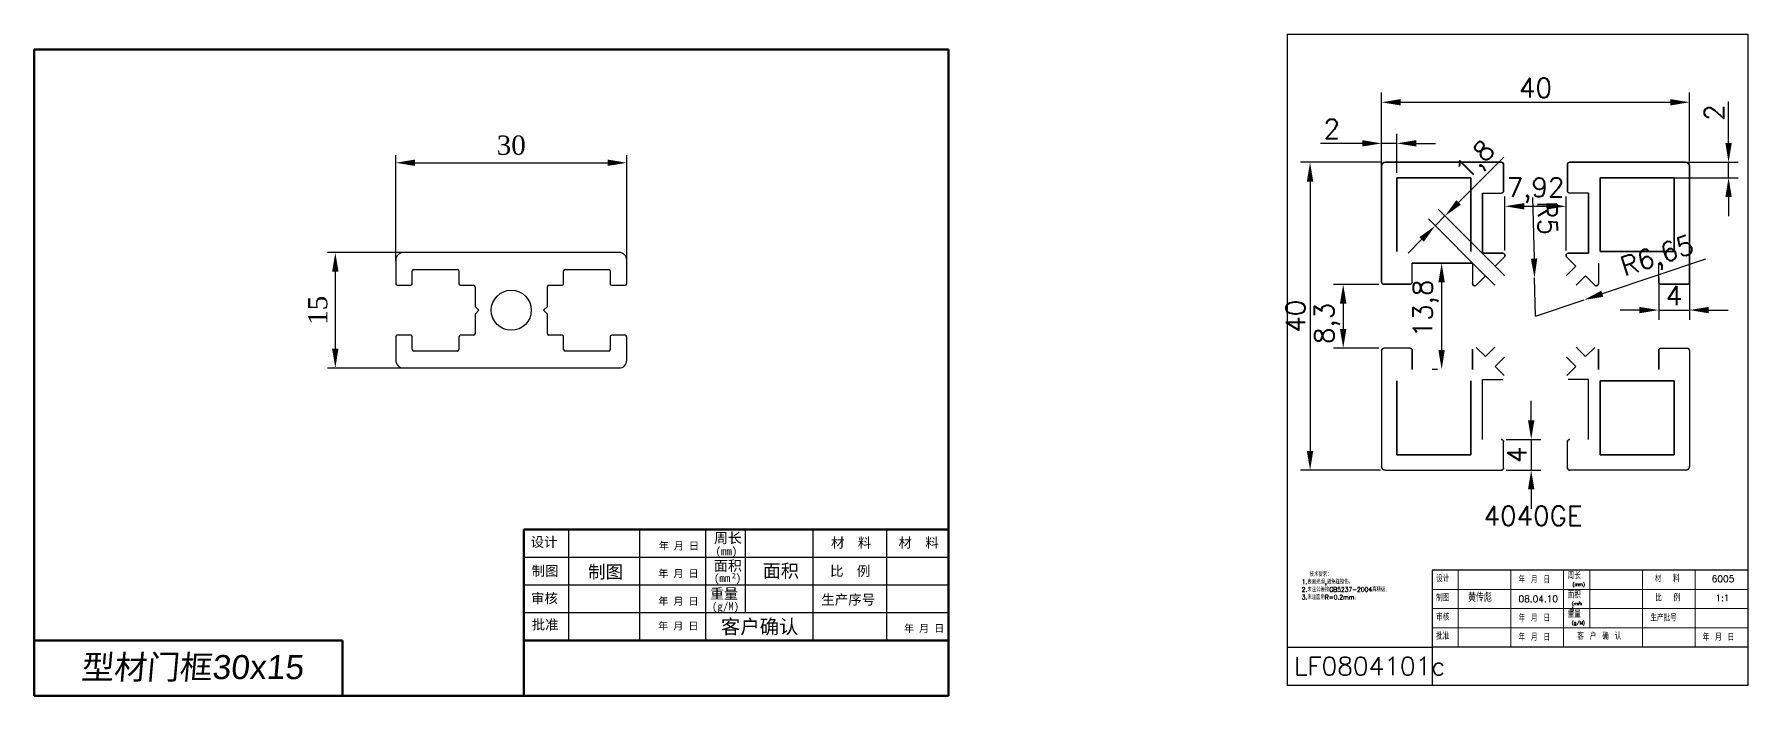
# Model space of a CAD drawing. Header units: millimetres. Extents: x 667 to 3290, y 428 to 2286.
# Drawn here: x 1405.6 to 1628.2, y 483.9 to 569.8 of the extents above; entities that cross this region are included whole.
import ezdxf

# ---------------------------------------------------------------- set-up
doc = ezdxf.new("R2010")
doc.units = ezdxf.units.MM
doc.layers.add('DIMENSION', color=1, linetype='Continuous')
doc.layers.add('细线', color=100, linetype='Continuous')
for name, color, linetype, lineweight in [('实体1', 5, 'Continuous', 50), ('文字层', 10, 'Continuous', 0), ('标注层', 210, 'Continuous', 0), ('粗实线', 130, 'Continuous', 30), ('细实线', 130, 'Continuous', 0)]:
    doc.layers.add(name, color=color, linetype=linetype, lineweight=lineweight)
doc.styles.add('ROMANS', font='romans.shx', dxfattribs={"oblique": 5})
doc.styles.get("Standard").update_dxf_attribs({"font": 'txt', "bigfont": 'gbcbig.shx'})
doc.styles.add('TIMES', font='times.ttf')
doc.styles.add('宋体', font='', dxfattribs={"height": 2.5})
doc.styles.add('文字', font='')
doc.styles.get('宋体').set_extended_font_data('SimSun')
doc.styles.get('文字').set_extended_font_data('KaiTi_GB2312')
doc.dimstyles.new('ISO-25', dxfattribs={"dimtxt": 2.5, "dimasz": 2.5, "dimexe": 1.25, "dimexo": 0.625, "dimtad": 1, "dimtxsty": 'Standard', "dimcen": 2.5, "dimadec": 0, "dimazin": 0, "dimtfac": 1, "dimtmove": 0, "dimatfit": 3, "dimfxl": 1, "dimarcsym": 0})

# ---------------------------------------------------------------- blocks, each defined once
blk = doc.blocks.new('*D949')
at = {"layer": 'DEFPOINTS', "color": 0, "transparency": 16777216}
for p in [(1588.83, 546.22), (1595.96, 539.09, -28.43), (1594.69, 537.82, -28.43)]:
    blk.add_point(p, dxfattribs=at)
at = {"layer": '标注层', "color": 0, "lineweight": -2, "transparency": 16777216}
for p, q in [((1590.6, 547.99), (1596.49, 553.88)), ((1594.24, 538.26), (1586.68, 545.83)), ((1587.56, 544.94), (1588.83, 546.22)), ((1595.52, 539.53), (1587.95, 547.1)), ((1585.79, 543.18), (1584.03, 541.41))]:
    blk.add_line(p, q, dxfattribs=at)
at = {"layer": '标注层', "color": 0, "transparency": 16777216}
for points in [[(1590.31, 548.28), (1590.9, 547.69), (1588.83, 546.22)], [(1585.5, 543.47), (1586.09, 542.88), (1587.56, 544.94)]]:
    blk.add_solid(points, dxfattribs=at)
at = {"layer": '标注层', "color": 0, "transparency": 16777216, "insert": (1592.96, 553.29), "char_height": 2.5, "attachment_point": 5, "rotation": 45}
blk.add_mtext('1,8', dxfattribs=at)
blk = doc.blocks.new('*D950')
at = {"layer": 'DEFPOINTS', "color": 0, "transparency": 16777216}
for p in [(1604.55, 547.48), (1596.62, 541.09, -28.43), (1604.55, 541.09, -28.43)]:
    blk.add_point(p, dxfattribs=at)
at = {"layer": '标注层', "color": 0, "lineweight": -2, "transparency": 16777216}
for p, q in [((1596.62, 541.72), (1596.62, 548.73)), ((1599.12, 547.48), (1602.05, 547.48)), ((1604.55, 541.72), (1604.55, 548.73))]:
    blk.add_line(p, q, dxfattribs=at)
at = {"layer": '标注层', "color": 0, "transparency": 16777216}
for points in [[(1599.12, 547.89), (1599.12, 547.06), (1596.62, 547.48)], [(1602.05, 547.89), (1602.05, 547.06), (1604.55, 547.48)]]:
    blk.add_solid(points, dxfattribs=at)
at = {"layer": '标注层', "color": 0, "transparency": 16777216, "insert": (1600.59, 549.56), "char_height": 2.5, "attachment_point": 5}
blk.add_mtext('7,92', dxfattribs=at)
blk = doc.blocks.new('*D951')
at = {"layer": 'DEFPOINTS', "color": 0, "transparency": 16777216}
for p in [(1616.59, 538.87, -28.43), (1620.59, 538.87, -28.43), (1620.59, 534)]:
    blk.add_point(p, dxfattribs=at)
at = {"layer": '标注层', "color": 0, "lineweight": -2, "transparency": 16777216}
for p, q in [((1616.59, 538.24), (1616.59, 532.75)), ((1620.59, 538.24), (1620.59, 532.75)), ((1614.09, 534), (1611.59, 534)), ((1616.59, 534), (1620.59, 534)), ((1623.09, 534), (1625.59, 534))]:
    blk.add_line(p, q, dxfattribs=at)
at = {"layer": '标注层', "color": 0, "transparency": 16777216}
for points in [[(1614.09, 534.41), (1614.09, 533.58), (1616.59, 534)], [(1623.09, 534.41), (1623.09, 533.58), (1620.59, 534)]]:
    blk.add_solid(points, dxfattribs=at)
at = {"layer": '标注层', "color": 0, "transparency": 16777216, "insert": (1618.59, 535.87), "char_height": 2.5, "attachment_point": 5}
blk.add_mtext('4', dxfattribs=at)
blk = doc.blocks.new('*D952')
at = {"layer": 'DEFPOINTS', "color": 0, "transparency": 16777216}
for p in [(1580.59, 555.65), (1580.59, 551.19, -28.43), (1582.59, 551.19, -28.43)]:
    blk.add_point(p, dxfattribs=at)
at = {"layer": '标注层', "color": 0, "lineweight": -2, "transparency": 16777216}
for p, q in [((1580.59, 551.82), (1580.59, 556.9)), ((1582.59, 551.82), (1582.59, 556.9)), ((1578.09, 555.65), (1572.67, 555.65)), ((1582.59, 555.65), (1580.59, 555.65)), ((1585.09, 555.65), (1587.59, 555.65))]:
    blk.add_line(p, q, dxfattribs=at)
at = {"layer": '标注层', "color": 0, "transparency": 16777216}
for points in [[(1578.09, 556.07), (1578.09, 555.24), (1580.59, 555.65)], [(1585.09, 556.07), (1585.09, 555.24), (1582.59, 555.65)]]:
    blk.add_solid(points, dxfattribs=at)
at = {"layer": '标注层', "color": 0, "transparency": 16777216, "insert": (1574.13, 557.53), "char_height": 2.5, "attachment_point": 5}
blk.add_mtext('2', dxfattribs=at)
blk = doc.blocks.new('*D953')
at = {"layer": 'DEFPOINTS', "color": 0, "transparency": 16777216}
for p in [(1616.04, 553.19, -28.43), (1625.66, 553.19), (1616.04, 551.19, -28.43)]:
    blk.add_point(p, dxfattribs=at)
at = {"layer": '标注层', "color": 0, "lineweight": -2, "transparency": 16777216}
for p, q in [((1625.66, 555.69), (1625.66, 561.11)), ((1616.67, 553.19), (1626.91, 553.19)), ((1625.66, 551.19), (1625.66, 553.19)), ((1616.67, 551.19), (1626.91, 551.19)), ((1625.66, 548.69), (1625.66, 546.19))]:
    blk.add_line(p, q, dxfattribs=at)
at = {"layer": '标注层', "color": 0, "transparency": 16777216}
for points in [[(1625.25, 555.69), (1626.08, 555.69), (1625.66, 553.19)], [(1625.25, 548.69), (1626.08, 548.69), (1625.66, 551.19)]]:
    blk.add_solid(points, dxfattribs=at)
at = {"layer": '标注层', "color": 0, "transparency": 16777216, "insert": (1623.79, 559.65), "char_height": 2.5, "attachment_point": 5, "rotation": 90}
blk.add_mtext('2', dxfattribs=at)
blk = doc.blocks.new('*D954')
at = {"layer": 'DEFPOINTS', "color": 0, "transparency": 16777216}
for p in [(1596.14, 517.19), (1596.14, 513.19), (1600.03, 513.19)]:
    blk.add_point(p, dxfattribs=at)
at = {"layer": '标注层', "color": 0, "lineweight": -2, "transparency": 16777216}
for p, q in [((1600.03, 519.69), (1600.03, 522.19)), ((1596.76, 517.19), (1601.28, 517.19)), ((1600.03, 517.19), (1600.03, 513.19)), ((1596.76, 513.19), (1601.28, 513.19)), ((1600.03, 510.69), (1600.03, 508.19))]:
    blk.add_line(p, q, dxfattribs=at)
at = {"layer": '标注层', "color": 0, "transparency": 16777216}
for points in [[(1599.61, 519.69), (1600.45, 519.69), (1600.03, 517.19)], [(1599.61, 510.69), (1600.45, 510.69), (1600.03, 513.19)]]:
    blk.add_solid(points, dxfattribs=at)
at = {"layer": '标注层', "color": 0, "transparency": 16777216, "insert": (1598.15, 515.19), "char_height": 2.5, "attachment_point": 5, "rotation": 90}
blk.add_mtext('4', dxfattribs=at)
blk = doc.blocks.new('*D955')
at = {"layer": 'DEFPOINTS', "color": 0, "transparency": 16777216}
for p in [(1600.46, 538.19, -58.43), (1600.59, 533.19, -58.43)]:
    blk.add_point(p, dxfattribs=at)
at = {"layer": '标注层', "color": 0, "lineweight": -2, "transparency": 16777216}
for p, q in [((1600.2, 548.6), (1600.4, 540.69)), ((1600.59, 533.19), (1600.46, 538.19))]:
    blk.add_line(p, q, dxfattribs=at)
at = {"layer": '标注层', "color": 0, "transparency": 16777216}
blk.add_solid([(1600.82, 540.7), (1599.98, 540.68), (1600.46, 538.19)], dxfattribs=at)
at = {"layer": '标注层', "color": 0, "transparency": 16777216, "insert": (1602.14, 545.94), "char_height": 2.5, "attachment_point": 5, "rotation": 271.4393}
blk.add_mtext('R5', dxfattribs=at)
blk = doc.blocks.new('*D956')
at = {"layer": 'DEFPOINTS', "color": 0, "transparency": 16777216}
for p in [(1606.89, 535.31, -28.43), (1600.59, 533.19, -28.43)]:
    blk.add_point(p, dxfattribs=at)
at = {"layer": '标注层', "color": 0, "lineweight": -2, "transparency": 16777216}
for p, q in [((1622.68, 540.63), (1609.26, 536.11)), ((1600.59, 533.19), (1606.89, 535.31))]:
    blk.add_line(p, q, dxfattribs=at)
at = {"layer": '标注层', "color": 0, "transparency": 16777216}
blk.add_solid([(1609.13, 536.51), (1609.39, 535.72), (1606.89, 535.31)], dxfattribs=at)
at = {"layer": '标注层', "color": 0, "transparency": 16777216, "insert": (1616.49, 540.74), "char_height": 2.5, "attachment_point": 5, "rotation": 18.6109}
blk.add_mtext('R6,65', dxfattribs=at)
blk = doc.blocks.new('*D957')
at = {"layer": 'DEFPOINTS', "color": 0, "transparency": 16777216}
for p in [(1581.09, 553.19, -28.43), (1571.31, 513.19), (1581.09, 513.19, -28.43)]:
    blk.add_point(p, dxfattribs=at)
at = {"layer": '标注层', "color": 0, "lineweight": -2, "transparency": 16777216}
for p, q in [((1580.46, 553.19), (1570.06, 553.19)), ((1571.31, 550.69), (1571.31, 515.69)), ((1580.46, 513.19), (1570.06, 513.19))]:
    blk.add_line(p, q, dxfattribs=at)
at = {"layer": '标注层', "color": 0, "transparency": 16777216}
for points in [[(1570.89, 550.69), (1571.72, 550.69), (1571.31, 553.19)], [(1570.89, 515.69), (1571.72, 515.69), (1571.31, 513.19)]]:
    blk.add_solid(points, dxfattribs=at)
at = {"layer": '标注层', "color": 0, "transparency": 16777216, "insert": (1569.43, 533.19), "char_height": 2.5, "attachment_point": 5, "rotation": 90}
blk.add_mtext('40', dxfattribs=at)
blk = doc.blocks.new('*D958')
at = {"layer": 'DEFPOINTS', "color": 0, "transparency": 16777216}
for p in [(1620.59, 560.99), (1580.59, 552.69, -58.43), (1620.59, 552.69, -28.43)]:
    blk.add_point(p, dxfattribs=at)
at = {"layer": '标注层', "color": 0, "lineweight": -2, "transparency": 16777216}
for p, q in [((1580.59, 553.32), (1580.59, 562.24)), ((1583.09, 560.99), (1618.09, 560.99)), ((1620.59, 553.32), (1620.59, 562.24))]:
    blk.add_line(p, q, dxfattribs=at)
at = {"layer": '标注层', "color": 0, "transparency": 16777216}
for points in [[(1583.09, 561.4), (1583.09, 560.57), (1580.59, 560.99)], [(1618.09, 561.4), (1618.09, 560.57), (1620.59, 560.99)]]:
    blk.add_solid(points, dxfattribs=at)
at = {"layer": '标注层', "color": 0, "transparency": 16777216, "insert": (1600.59, 562.86), "char_height": 2.5, "attachment_point": 5}
blk.add_mtext('40', dxfattribs=at)
blk = doc.blocks.new('*D959')
at = {"layer": 'DEFPOINTS', "color": 0, "transparency": 16777216}
for p in [(1588.49, 540.09, -58.43), (1588.4, 526.29), (1588.49, 526.29, -28.43)]:
    blk.add_point(p, dxfattribs=at)
at = {"layer": '标注层', "color": 0, "lineweight": -2, "transparency": 16777216}
for p, q in [((1587.86, 540.09), (1587.15, 540.09)), ((1588.4, 537.59), (1588.4, 528.79)), ((1587.86, 526.29), (1587.15, 526.29))]:
    blk.add_line(p, q, dxfattribs=at)
at = {"layer": '标注层', "color": 0, "transparency": 16777216}
for points in [[(1587.98, 537.59), (1588.81, 537.59), (1588.4, 540.09)], [(1587.98, 528.79), (1588.81, 528.79), (1588.4, 526.29)]]:
    blk.add_solid(points, dxfattribs=at)
at = {"layer": '标注层', "color": 0, "transparency": 16777216, "insert": (1586.31, 534.21), "char_height": 2.5, "attachment_point": 5, "rotation": 90}
blk.add_mtext('13,8', dxfattribs=at)
blk = doc.blocks.new('*D960')
at = {"layer": 'DEFPOINTS', "color": 0, "transparency": 16777216}
for p in [(1580.89, 537.34, -58.43), (1575.61, 529.04), (1580.89, 529.04, -28.43)]:
    blk.add_point(p, dxfattribs=at)
at = {"layer": '标注层', "color": 0, "lineweight": -2, "transparency": 16777216}
for p, q in [((1580.26, 537.34), (1574.36, 537.34)), ((1575.61, 534.84), (1575.61, 531.54)), ((1580.26, 529.04), (1574.36, 529.04))]:
    blk.add_line(p, q, dxfattribs=at)
at = {"layer": '标注层', "color": 0, "transparency": 16777216}
for points in [[(1575.19, 534.84), (1576.03, 534.84), (1575.61, 537.34)], [(1575.19, 531.54), (1576.03, 531.54), (1575.61, 529.04)]]:
    blk.add_solid(points, dxfattribs=at)
at = {"layer": '标注层', "color": 0, "transparency": 16777216, "insert": (1573.53, 532.27), "char_height": 2.5, "attachment_point": 5, "rotation": 90}
blk.add_mtext('8,3', dxfattribs=at)
blk = doc.blocks.new('*D1289')
at = {"layer": 'DEFPOINTS', "color": 0, "transparency": 16777216}
for p in [(1458.72, 541.47), (1444.71, 526.47), (1458.72, 526.47)]:
    blk.add_point(p, dxfattribs=at)
at = {"layer": 'DIMENSION', "lineweight": -2, "transparency": 16777216}
for p, q in [((1458.22, 541.47), (1443.71, 541.47)), ((1444.71, 538.97), (1444.71, 528.97)), ((1458.22, 526.47), (1443.71, 526.47))]:
    blk.add_line(p, q, dxfattribs=at)
at = {"layer": 'DIMENSION', "transparency": 16777216}
for points in [[(1444.29, 538.97), (1445.12, 538.97), (1444.71, 541.47)], [(1444.29, 528.97), (1445.12, 528.97), (1444.71, 526.47)]]:
    blk.add_solid(points, dxfattribs=at)
at = {"layer": 'DIMENSION', "transparency": 16777216, "insert": (1442.43, 533.97), "char_height": 2.5, "attachment_point": 5, "rotation": 90, "style": 'TIMES'}
blk.add_mtext('15', dxfattribs=at)
blk = doc.blocks.new('*D1290')
at = {"layer": 'DEFPOINTS', "color": 0, "transparency": 16777216}
for p in [(1482.56, 553.13), (1452.56, 539.91), (1482.56, 539.44)]:
    blk.add_point(p, dxfattribs=at)
at = {"layer": 'DIMENSION', "lineweight": -2, "transparency": 16777216}
for p, q in [((1452.56, 540.41), (1452.56, 554.13)), ((1455.06, 553.13), (1480.06, 553.13)), ((1482.56, 539.94), (1482.56, 554.13))]:
    blk.add_line(p, q, dxfattribs=at)
at = {"layer": 'DIMENSION', "transparency": 16777216}
for points in [[(1455.06, 553.55), (1455.06, 552.72), (1452.56, 553.13)], [(1480.06, 553.55), (1480.06, 552.72), (1482.56, 553.13)]]:
    blk.add_solid(points, dxfattribs=at)
at = {"layer": 'DIMENSION', "transparency": 16777216, "insert": (1467.56, 555.4), "char_height": 2.5, "attachment_point": 5, "style": 'TIMES'}
blk.add_mtext('30', dxfattribs=at)

msp = doc.modelspace()

# ---------------------------------------------------------------- linework, layer by layer
for p, q in [((1580.587, 552.691, -10.255), (1580.587, 537.641, -10.255)), ((1596.137, 553.191, -10.255), (1581.087, 553.191, -10.255)), ((1596.437, 549.491, -10.255), (1596.437, 552.891, -10.255)), ((1604.737, 549.491, -10.255), (1604.737, 552.891, -10.255)), ((1605.037, 553.191, -10.255), (1620.087, 553.191, -10.255)), ((1620.587, 552.691, -10.255), (1620.587, 537.641, -10.255)), ((1582.587, 551.191, -10.255), (1592.187, 551.191, -10.255)), ((1582.587, 541.591, -10.255), (1582.587, 551.191, -10.255)), ((1592.187, 551.191, -10.255), (1592.187, 541.591, -10.255)), ((1618.587, 551.191, -10.255), (1608.987, 551.191, -10.255)), ((1608.987, 551.191, -10.255), (1608.987, 541.591, -10.255)), ((1618.587, 541.591, -10.255), (1618.587, 551.191, -10.255)), ((1593.687, 549.191, -10.255), (1596.137, 549.191, -10.255)), ((1593.687, 541.391, -10.255), (1593.687, 549.191, -10.255)), ((1607.487, 549.191, -10.255), (1605.037, 549.191, -10.255)), ((1607.487, 541.391, -10.255), (1607.487, 549.191, -10.255)), ((1596.325, 541.391, -10.255), (1593.687, 541.391, -10.255)), ((1595.355, 539.696, -10.255), (1596.537, 540.879, -10.255)), ((1605.82, 539.696, -10.255), (1604.637, 540.879, -10.255)), ((1604.849, 541.391, -10.255), (1607.487, 541.391, -10.255)), ((1608.987, 541.591, -10.255), (1618.587, 541.591, -10.255)), ((1584.587, 540.091, -10.255), (1592.387, 540.091, -10.255)), ((1584.587, 537.641, -10.255), (1584.587, 540.091, -10.255)), ((1592.387, 540.091, -10.255), (1592.387, 537.453, -10.255)), ((1596.565, 538.486, -10.255), (1595.355, 539.696, -10.255)), ((1604.61, 538.486, -10.255), (1605.82, 539.696, -10.255)), ((1608.787, 540.091, -10.255), (1608.787, 537.453, -10.255)), ((1616.587, 537.641, -10.255), (1616.587, 540.091, -10.255)), ((1580.887, 537.341, -10.255), (1584.287, 537.341, -10.255)), ((1592.899, 537.241, -10.255), (1594.082, 538.423, -10.255)), ((1594.082, 538.423, -10.255), (1595.292, 537.213, -10.255)), ((1607.092, 538.423, -10.255), (1605.883, 537.213, -10.255)), ((1608.275, 537.241, -10.255), (1607.092, 538.423, -10.255)), ((1620.287, 537.341, -10.255), (1616.887, 537.341, -10.255)), ((1580.587, 528.741, -10.255), (1580.587, 513.691, -10.255)), ((1584.287, 529.041, -10.255), (1580.887, 529.041, -10.255)), ((1584.587, 526.291, -10.255), (1584.587, 528.741, -10.255)), ((1592.387, 528.929, -10.255), (1592.387, 526.291, -10.255)), ((1594.082, 527.958, -10.255), (1592.899, 529.141, -10.255)), ((1595.292, 529.168, -10.255), (1594.082, 527.958, -10.255)), ((1595.355, 526.685, -10.255), (1596.565, 527.895, -10.255)), ((1596.565, 527.895, -10.255), (1595.355, 526.685, -10.255)), ((1605.82, 526.685, -10.255), (1604.61, 527.895, -10.255)), ((1605.883, 529.168, -10.255), (1607.092, 527.958, -10.255)), ((1607.092, 527.958, -10.255), (1608.275, 529.141, -10.255)), ((1608.787, 528.929, -10.255), (1608.787, 526.291, -10.255)), ((1616.587, 526.291, -10.255), (1616.587, 528.741, -10.255)), ((1616.887, 529.041, -10.255), (1620.287, 529.041, -10.255)), ((1620.587, 528.741, -10.255), (1620.587, 513.691, -10.255)), ((1596.537, 525.503, -10.255), (1595.355, 526.685, -10.255)), ((1604.637, 525.503, -10.255), (1605.82, 526.685, -10.255)), ((1582.587, 515.191, -10.255), (1582.587, 524.791, -10.255)), ((1592.187, 524.791, -10.255), (1592.187, 515.191, -10.255)), ((1593.687, 517.191, -10.255), (1593.687, 524.991, -10.255)), ((1593.687, 524.991, -10.255), (1596.325, 524.991, -10.255)), ((1607.487, 524.991, -10.255), (1604.849, 524.991, -10.255)), ((1607.487, 517.191, -10.255), (1607.487, 524.991, -10.255)), ((1618.587, 524.791, -10.255), (1608.987, 524.791, -10.255)), ((1608.987, 524.791, -10.255), (1608.987, 515.191, -10.255)), ((1618.587, 515.191, -10.255), (1618.587, 524.791, -10.255)), ((1596.437, 513.491, -10.255), (1596.437, 516.891, -10.255)), ((1604.737, 513.491, -10.255), (1604.737, 516.891, -10.255)), ((1592.187, 515.191, -10.255), (1582.587, 515.191, -10.255)), ((1608.987, 515.191, -10.255), (1618.587, 515.191, -10.255)), ((1581.087, 513.191, -10.255), (1596.137, 513.191, -10.255)), ((1620.087, 513.191, -10.255), (1605.037, 513.191, -10.255))]:
    msp.add_line(p, q)
at = {"extrusion": (0, -2e-16, -1)}
for p, q in [((1580.587, 537.641, -40.255), (1580.587, 552.691, -40.255)), ((1581.087, 553.191, -40.255), (1596.137, 553.191, -40.255)), ((1596.437, 552.891, -40.255), (1596.437, 549.491, -40.255)), ((1604.737, 552.891, -40.255), (1604.737, 549.491, -40.255)), ((1620.087, 553.191, -40.255), (1605.037, 553.191, -40.255)), ((1620.587, 537.641, -40.255), (1620.587, 552.691, -40.255)), ((1582.587, 551.191, -40.255), (1582.587, 541.591, -40.255)), ((1592.187, 551.191, -40.255), (1582.587, 551.191, -40.255)), ((1592.187, 541.591, -40.255), (1592.187, 551.191, -40.255)), ((1608.987, 551.191, -40.255), (1618.587, 551.191, -40.255)), ((1608.987, 541.591, -40.255), (1608.987, 551.191, -40.255)), ((1618.587, 551.191, -40.255), (1618.587, 541.591, -40.255)), ((1593.687, 549.191, -40.255), (1596.137, 549.191, -40.255)), ((1593.687, 549.191, -40.255), (1593.687, 541.391, -40.255)), ((1607.487, 549.191, -40.255), (1605.037, 549.191, -40.255)), ((1607.487, 549.191, -40.255), (1607.487, 541.391, -40.255)), ((1593.687, 541.391, -40.255), (1596.325, 541.391, -40.255)), ((1595.355, 539.696, -40.255), (1596.537, 540.879, -40.255)), ((1605.82, 539.696, -40.255), (1604.637, 540.879, -40.255)), ((1607.487, 541.391, -40.255), (1604.849, 541.391, -40.255)), ((1618.587, 541.591, -40.255), (1608.987, 541.591, -40.255)), ((1592.387, 540.091, -40.255), (1584.587, 540.091, -40.255)), ((1584.587, 537.641, -40.255), (1584.587, 540.091, -40.255)), ((1592.387, 540.091, -40.255), (1592.387, 537.453, -40.255)), ((1596.565, 538.486, -40.255), (1595.355, 539.696, -40.255)), ((1596.565, 538.486, -40.255), (1595.355, 539.696, -40.255)), ((1604.61, 538.486, -40.255), (1605.82, 539.696, -40.255)), ((1604.61, 538.486, -40.255), (1605.82, 539.696, -40.255)), ((1608.787, 540.091, -40.255), (1608.787, 537.453, -40.255)), ((1616.587, 537.641, -40.255), (1616.587, 540.091, -40.255)), ((1584.287, 537.341, -40.255), (1580.887, 537.341, -40.255)), ((1594.082, 538.423, -40.255), (1592.899, 537.241, -40.255)), ((1595.292, 537.213, -40.255), (1594.082, 538.423, -40.255)), ((1605.883, 537.213, -40.255), (1607.092, 538.423, -40.255)), ((1607.092, 538.423, -40.255), (1608.275, 537.241, -40.255)), ((1616.887, 537.341, -40.255), (1620.287, 537.341, -40.255)), ((1580.587, 528.741, -40.255), (1580.587, 513.691, -40.255)), ((1584.287, 529.041, -40.255), (1580.887, 529.041, -40.255)), ((1584.587, 528.741, -40.255), (1584.587, 526.291, -40.255)), ((1592.387, 526.291, -40.255), (1592.387, 528.929, -40.255)), ((1594.082, 527.958, -40.255), (1592.899, 529.141, -40.255)), ((1595.292, 529.168, -40.255), (1594.082, 527.958, -40.255)), ((1596.565, 527.895, -40.255), (1595.355, 526.685, -40.255)), ((1596.565, 527.895, -40.255), (1595.355, 526.685, -40.255)), ((1604.61, 527.895, -40.255), (1605.82, 526.685, -40.255)), ((1605.883, 529.168, -40.255), (1607.092, 527.958, -40.255)), ((1607.092, 527.958, -40.255), (1608.275, 529.141, -40.255)), ((1608.787, 526.291, -40.255), (1608.787, 528.929, -40.255)), ((1616.587, 528.741, -40.255), (1616.587, 526.291, -40.255)), ((1616.887, 529.041, -40.255), (1620.287, 529.041, -40.255)), ((1620.587, 528.741, -40.255), (1620.587, 513.691, -40.255)), ((1595.355, 526.685, -40.255), (1596.537, 525.503, -40.255)), ((1605.82, 526.685, -40.255), (1604.637, 525.503, -40.255)), ((1582.587, 524.791, -40.255), (1582.587, 515.191, -40.255)), ((1592.187, 515.191, -40.255), (1592.187, 524.791, -40.255)), ((1593.687, 517.191, -40.255), (1593.687, 524.991, -40.255)), ((1593.687, 524.991, -40.255), (1596.325, 524.991, -40.255)), ((1607.487, 524.991, -40.255), (1604.849, 524.991, -40.255)), ((1607.487, 517.191, -40.255), (1607.487, 524.991, -40.255)), ((1608.987, 515.191, -40.255), (1608.987, 524.791, -40.255)), ((1608.987, 524.791, -40.255), (1618.587, 524.791, -40.255)), ((1618.587, 524.791, -40.255), (1618.587, 515.191, -40.255)), ((1596.437, 513.491, -40.255), (1596.437, 516.891, -40.255)), ((1604.737, 513.491, -40.255), (1604.737, 516.891, -40.255)), ((1582.587, 515.191, -40.255), (1592.187, 515.191, -40.255)), ((1618.587, 515.191, -40.255), (1608.987, 515.191, -40.255)), ((1581.087, 513.191, -40.255), (1596.137, 513.191, -40.255)), ((1620.087, 513.191, -40.255), (1605.037, 513.191, -40.255))]:
    msp.add_line(p, q, dxfattribs=at)
at = {"color": 7, "linetype": 'Continuous', "lineweight": 25}
for p, q in [((1481.561, 541.474), (1453.561, 541.474)), ((1452.561, 540.474), (1452.561, 537.424)), ((1454.711, 537.424), (1454.711, 539.074)), ((1454.911, 539.274), (1460.561, 539.274)), ((1460.761, 539.074), (1460.761, 537.424)), ((1474.361, 537.424), (1474.361, 539.074)), ((1474.561, 539.274), (1480.211, 539.274)), ((1480.411, 539.074), (1480.411, 537.424)), ((1482.561, 537.424), (1482.561, 540.474)), ((1452.761, 537.224), (1454.511, 537.224)), ((1460.961, 537.224), (1462.661, 537.224)), ((1462.861, 537.024), (1462.861, 534.474)), ((1472.261, 534.474), (1472.261, 537.024)), ((1472.461, 537.224), (1474.161, 537.224)), ((1480.611, 537.224), (1482.361, 537.224)), ((1462.861, 534.474), (1463.361, 533.974)), ((1471.761, 533.974), (1472.261, 534.474)), ((1463.361, 533.974), (1462.861, 533.474)), ((1462.861, 533.474), (1462.861, 530.924)), ((1472.261, 533.474), (1471.761, 533.974)), ((1472.261, 530.924), (1472.261, 533.474)), ((1452.561, 530.524), (1452.561, 527.474)), ((1454.511, 530.724), (1452.761, 530.724)), ((1454.711, 528.874), (1454.711, 530.524)), ((1460.761, 530.524), (1460.761, 528.874)), ((1462.661, 530.724), (1460.961, 530.724)), ((1474.161, 530.724), (1472.461, 530.724)), ((1474.361, 528.874), (1474.361, 530.524)), ((1480.411, 530.524), (1480.411, 528.874)), ((1482.361, 530.724), (1480.611, 530.724)), ((1482.561, 527.474), (1482.561, 530.524)), ((1460.561, 528.674), (1454.911, 528.674)), ((1480.211, 528.674), (1474.561, 528.674)), ((1453.561, 526.474), (1481.561, 526.474))]:
    msp.add_line(p, q, dxfattribs=at)
msp.add_circle((1467.561, 533.974), 2.6, dxfattribs=at)
for centre, radius, start, end in [((1581.087, 552.691, -10.255), 0.5, 90, 180), ((1596.137, 552.891, -10.255), 0.3, 0, 90), ((1605.037, 552.891, -10.255), 0.3, 90, 180), ((1620.087, 552.691, -10.255), 0.5, 0, 90), ((1596.137, 549.491, -10.255), 0.3, 270, 0), ((1605.037, 549.491, -10.255), 0.3, 180, 270), ((1596.325, 541.091, -10.255), 0.3, 315, 90), ((1604.849, 541.091, -10.255), 0.3, 90, 225), ((1580.887, 537.641, -10.255), 0.3, 180, 270), ((1584.287, 537.641, -10.255), 0.3, 270, 0), ((1592.687, 537.453, -10.255), 0.3, 180, 315), ((1608.487, 537.453, -10.255), 0.3, 225, 0), ((1616.887, 537.641, -10.255), 0.3, 180, 270), ((1620.287, 537.641, -10.255), 0.3, 270, 0), ((1580.887, 528.741, -10.255), 0.3, 90, 180), ((1584.287, 528.741, -10.255), 0.3, 0, 90), ((1616.887, 528.741, -10.255), 0.3, 90, 180), ((1620.287, 528.741, -10.255), 0.3, 0, 90), ((1596.137, 516.891, -10.255), 0.3, 0, 90), ((1605.037, 516.891, -10.255), 0.3, 90, 180), ((1581.087, 513.691, -10.255), 0.5, 180, 270), ((1596.137, 513.491, -10.255), 0.3, 270, 0), ((1605.037, 513.491, -10.255), 0.3, 180, 270), ((1620.087, 513.691, -10.255), 0.5, 270, 0)]:
    msp.add_arc(centre, radius, start, end)
at = {"extrusion": (0, -2e-16, -1)}
for centre, radius, start, end in [((-1581.087, 552.691, 40.255), 0.5, 0, 90), ((-1596.137, 552.891, 40.255), 0.3, 90, 180), ((-1605.037, 552.891, 40.255), 0.3, 0, 90), ((-1620.087, 552.691, 40.255), 0.5, 90, 180), ((-1596.137, 549.491, 40.255), 0.3, 180, 270), ((-1605.037, 549.491, 40.255), 0.3, 270, 0), ((-1596.325, 541.091, 40.255), 0.3, 90, 225), ((-1604.849, 541.091, 40.255), 0.3, 315, 90), ((-1580.887, 537.641, 40.255), 0.3, 270, 0), ((-1584.287, 537.641, 40.255), 0.3, 180, 270), ((-1592.687, 537.453, 40.255), 0.3, 225, 0), ((-1608.487, 537.453, 40.255), 0.3, 180, 315), ((-1616.887, 537.641, 40.255), 0.3, 270, 0), ((-1620.287, 537.641, 40.255), 0.3, 180, 270), ((-1580.887, 528.741, 40.255), 0.3, 0, 90), ((-1584.287, 528.741, 40.255), 0.3, 90, 180), ((-1616.887, 528.741, 40.255), 0.3, 0, 90), ((-1620.287, 528.741, 40.255), 0.3, 90, 180), ((-1596.137, 516.891, 40.255), 0.3, 90, 180), ((-1605.037, 516.891, 40.255), 0.3, 0, 90), ((-1581.087, 513.691, 40.255), 0.5, 270, 0), ((-1596.137, 513.491, 40.255), 0.3, 180, 270), ((-1605.037, 513.491, 40.255), 0.3, 270, 0), ((-1620.087, 513.691, 40.255), 0.5, 180, 270)]:
    msp.add_arc(centre, radius, start, end, dxfattribs=at)
at = {"color": 7, "linetype": 'Continuous', "lineweight": 25}
for centre, radius, start, end in [((1453.561, 540.474), 1, 90, 180), ((1481.561, 540.474), 1, 0, 90), ((1454.911, 539.074), 0.2, 90, 180), ((1460.561, 539.074), 0.2, 360, 90), ((1474.561, 539.074), 0.2, 90, 180), ((1480.211, 539.074), 0.2, 360, 90), ((1452.761, 537.424), 0.2, 180, 270), ((1454.511, 537.424), 0.2, 270, 0), ((1460.961, 537.424), 0.2, 180, 270), ((1462.661, 537.024), 0.2, 360, 90), ((1472.461, 537.024), 0.2, 90, 180), ((1474.161, 537.424), 0.2, 270, 0), ((1480.611, 537.424), 0.2, 180, 270), ((1482.361, 537.424), 0.2, 270, 0), ((1452.761, 530.524), 0.2, 90, 180), ((1454.511, 530.524), 0.2, 0, 90), ((1460.961, 530.524), 0.2, 90, 180), ((1462.661, 530.924), 0.2, 270, 0), ((1472.461, 530.924), 0.2, 180, 270), ((1474.161, 530.524), 0.2, 360, 90), ((1480.611, 530.524), 0.2, 90, 180), ((1482.361, 530.524), 0.2, 0, 90), ((1453.561, 527.474), 1, 180, 270), ((1454.911, 528.874), 0.2, 180, 270), ((1460.561, 528.874), 0.2, 270, 360), ((1474.561, 528.874), 0.2, 180, 270), ((1480.211, 528.874), 0.2, 270, 360), ((1481.561, 527.474), 1, 270, 0)]:
    msp.add_arc(centre, radius, start, end, dxfattribs=at)
at = {"layer": '实体1', "lineweight": 70}
for p, q in [((1524.333, 567.848), (1405.608, 567.848)), ((1405.608, 567.848), (1405.608, 483.901)), ((1524.333, 483.901), (1524.333, 567.848)), ((1405.608, 483.901), (1524.333, 483.901))]:
    msp.add_line(p, q, dxfattribs=at)
at = {"layer": '实体1'}
for p, q in [((1517.137, 567.848), (1506.344, 567.848)), ((1469.185, 505.487), (1524.333, 505.487)), ((1469.185, 483.901), (1469.185, 505.487)), ((1405.608, 491.096), (1445.634, 491.096)), ((1445.634, 491.096), (1445.634, 483.901)), ((1469.185, 491.096), (1473.965, 491.096)), ((1473.965, 491.096), (1524.333, 491.096))]:
    msp.add_line(p, q, dxfattribs=at)
at = {"layer": '粗实线'}
for p, q in [((1568.351, 569.823, 18.171), (1628.152, 569.823, 18.171)), ((1568.351, 569.823, 18.171), (1568.351, 485.247, 18.171)), ((1628.152, 569.823, 18.171), (1628.152, 485.247, 18.171)), ((1587.146, 500.198, 18.171), (1587.146, 485.247, 18.171)), ((1628.152, 500.198, 18.171), (1587.146, 500.198, 18.171)), ((1568.351, 490.231, 18.171), (1587.146, 490.231, 18.171)), ((1628.152, 490.231, 18.171), (1587.146, 490.231, 18.171)), ((1587.146, 490.231, 18.171), (1587.146, 485.247, 18.171)), ((1628.152, 485.247, 18.171), (1568.351, 485.247, 18.171))]:
    msp.add_line(p, q, dxfattribs=at)
at = {"layer": '细实线'}
for p, q in [((1590.563, 500.198, 18.171), (1590.563, 490.231, 18.171)), ((1597.397, 500.198, 18.171), (1597.397, 490.231, 18.171)), ((1604.232, 500.198, 18.171), (1604.232, 490.231, 18.171)), ((1607.649, 500.198, 18.171), (1607.649, 492.722, 18.171)), ((1614.483, 500.198, 18.171), (1614.483, 490.231, 18.171)), ((1621.318, 500.198, 18.171), (1621.318, 490.231, 18.171)), ((1628.152, 497.706, 18.171), (1587.146, 497.706, 18.171)), ((1628.152, 495.214, 18.171), (1587.146, 495.214, 18.171)), ((1628.152, 492.722, 18.171), (1587.146, 492.722, 18.171))]:
    msp.add_line(p, q, dxfattribs=at)
at = {"layer": '细线', "color": 5}
for p, q in [((1475.05, 491.096), (1475.05, 505.487)), ((1484.258, 491.096), (1484.258, 505.487)), ((1492.824, 491.096), (1492.824, 505.487)), ((1497.967, 494.694), (1497.967, 505.487)), ((1506.777, 491.096), (1506.777, 505.487)), ((1516.338, 491.096), (1516.338, 505.487)), ((1469.185, 501.89), (1524.333, 501.89)), ((1469.185, 498.292), (1524.333, 498.292)), ((1469.185, 494.694), (1524.333, 494.694))]:
    msp.add_line(p, q, dxfattribs=at)

# ---------------------------------------------------------------- texts
at = {"insert": (1411.642, 489.182), "char_height": 3.12, "width": 37.1019, "attachment_point": 1, "style": 'ROMANS'}
msp.add_mtext('{\\fSimSun|b0|i0|c134|p2;型材门框\\fArial|b0|i0|c0|p34;30x15}', dxfattribs=at)
at = {"layer": '实体1'}
for s, height, style, p in [('周长', 1.3304, '宋体', (1493.888, 503.727)), ('设计', 1.2792, '宋体', (1470.074, 503.24)), ('年 月 日', 0.9594, '宋体', (1486.714, 502.892)), ('(mm)', 1.0393, '文字', (1494.089, 502.156)), ('材  料', 1.2792, '宋体', (1509.09, 503.141)), ('材  料', 1.2792, '宋体', (1517.849, 503.141)), ('制图', 1.2792, '宋体', (1470.21, 499.479)), ('制图', 1.6629, '宋体', (1477.546, 499.161)), ('面积', 1.3304, '宋体', (1493.888, 500.129)), ('面积', 1.7295, '宋体', (1500.209, 499.26)), ('比  例', 1.2792, '宋体', (1508.967, 499.464)), ('年 月 日', 0.9594, '宋体', (1486.655, 499.294)), ('(mm )', 1.0393, '文字', (1493.883, 498.663)), ('2', 0.686, '文字', (1496.199, 499.161)), ('审核', 1.2792, '宋体', (1470.125, 495.929)), ('年 月 日', 0.9594, '宋体', (1486.655, 495.697)), ('重量', 1.3304, '宋体', (1493.378, 496.497)), ('生产序号', 1.2792, '宋体', (1507.837, 495.746)), ('(g/M)', 1.0393, '文字', (1493.621, 494.976)), ('客户确认', 1.842, '宋体', (1494.797, 491.953)), ('批准', 1.2792, '宋体', (1470.219, 492.502)), ('年 月 日', 0.9594, '宋体', (1486.637, 492.483)), ('年 月 日', 0.9594, '宋体', (1518.559, 492.173))]:
    msp.add_text(s, height=height, dxfattribs=dict(at, style=style)).set_placement(p)
at = {"layer": '文字层', "attachment_point": 1}
for s, insert, char_height, width in [('1.表面光滑,避免碰擦伤。', (1570.225, 498.983, 18.171), 0.56953, 9.726), ('  技术要求：', (1570.225, 499.98, 18.171), 0.5695, 9.726), ('设计', (1587.678, 499.521, 18.171), 0.8543, 2.4856), ('年 月 日', (1598.383, 499.392, 18.171), 0.8543, 4.77968), ('周长', (1604.764, 499.916, 18.171), 0.8543, 2.4856), ('(mm)', (1605.398, 498.581, 18.171), 0.4271, 1.5833), ('材  料', (1616.079, 499.521, 18.171), 0.8543, 3.72026), ('6005', (1623.471, 499.521, 18.171), 0.8543, 4.44234), ('2.未注公差按GB5237-2004高精级。', (1570.225, 497.986, 18.171), 0.56953, 13.11896), ('3.未注圆角R=0.2mm。', (1570.225, 496.99, 18.171), 0.56953, 7.4473), ('制图', (1587.678, 497.029, 18.171), 0.8543, 2.4856), ('黄传彪', (1591.831, 497.143, 18.171), 1.0252, 4.62004), ('08.04.10', (1598.383, 496.901, 18.171), 0.8543, 4.81692), ('面积', (1604.764, 497.424, 18.171), 0.8543, 2.4856), ('比  例', (1616.134, 497.029, 18.171), 0.8543, 3.72026), ('1:1', (1623.953, 497.029, 18.171), 0.8543, 1.87945), ('审核', (1587.678, 494.537, 18.171), 0.8543, 2.4856), ('年 月 日', (1598.383, 494.409, 18.171), 0.8543, 4.77968), ('重量', (1604.764, 494.933, 18.171), 0.8543, 2.4856), ('(mm )', (1605.298, 496.089, 18.171), 0.4271, 1.5418), ('2', (1606.22, 496.087, 18.171), 0.214, 0.21332), ('生产批号', (1615.516, 494.435, 18.171), 0.8543, 4.93865), ('批准', (1587.678, 492.046, 18.171), 0.8543, 2.4856), ('年 月 日', (1598.383, 491.917, 18.171), 0.8543, 4.77968), ('(g/M)', (1605.298, 493.598, 18.171), 0.4271, 1.5833), ('客 户 确 认', (1606.018, 492.046, 18.171), 0.8543, 6.89133), ('年 月 日', (1622.303, 491.917, 18.171), 0.8543, 4.73354), ('{\\H1.042x;LF0804101c}', (1569.244, 488.93, 18.171), 2.27812, 17.42766)]:
    msp.add_mtext(s, dxfattribs=dict(at, insert=insert, char_height=char_height, width=width))
at = {"layer": '标注层', "insert": (1593.842, 508.508, 18.171), "char_height": 2.5, "width": 23.02911, "attachment_point": 1}
msp.add_mtext('4040GE', dxfattribs=at)

# ---------------------------------------------------------------- dimensions: what is measured, and where the dimension line sits
at = {"layer": 'DIMENSION'}
dim = msp.add_linear_dim(base=(1482.561, 553.132), p1=(1452.561, 539.91), p2=(1482.561, 539.439), dimstyle='ISO-25', override={"dimexe": 1, "dimexo": 0.5, "dimgap": 1, "dimtad": 3, "dimtoh": 1, "dimtxsty": 'TIMES', "dimcen": 1, "dimclrd": 256, "dimclre": 256, "dimclrt": 256, "dimtp": 0.05, "dimtm": 0.05, "dimtfac": 0.6}, dxfattribs=at)
dim.commit()
dim.dimension.update_dxf_attribs({"geometry": '*D1290', "text_midpoint": (1467.561, 555.403)})
dim = msp.add_linear_dim(base=(1444.706, 526.474), p1=(1458.716, 541.474), p2=(1458.716, 526.474), angle=90, dimstyle='ISO-25', override={"dimexe": 1, "dimexo": 0.5, "dimgap": 1, "dimtad": 3, "dimtoh": 1, "dimtxsty": 'TIMES', "dimcen": 1, "dimclrd": 256, "dimclre": 256, "dimclrt": 256, "dimtp": 0.05, "dimtm": 0.05, "dimtfac": 0.6}, dxfattribs=at)
dim.commit()
dim.dimension.update_dxf_attribs({"geometry": '*D1289', "text_midpoint": (1442.434, 533.974)})
at = {"layer": '标注层'}
for base, p1, p2, picture, middle in [((1620.587, 560.986, 18.171), (1580.587, 552.691, -40.255), (1620.587, 552.691, -10.255), '*D958', (1600.587, 562.861, 18.171)), ((1580.587, 555.654, 18.171), (1582.587, 551.191, -10.255), (1580.587, 551.191, -10.255), '*D952', (1574.129, 557.529, 18.171)), ((1620.587, 533.998, 18.171), (1616.587, 538.866, -10.255), (1620.587, 538.866, -10.255), '*D951', (1618.587, 535.873, 18.171))]:
    dim = msp.add_linear_dim(base=base, p1=p1, p2=p2, dimstyle='ISO-25', dxfattribs=at)
    dim.commit()
    dim.dimension.update_dxf_attribs({"geometry": picture, "text_midpoint": middle})
for base, p1, p2, picture, middle in [((1625.664, 553.191, 18.171), (1616.044, 551.191, -10.255), (1616.044, 553.191, -10.255), '*D953', (1623.789, 559.649, 18.171)), ((1571.308, 513.191, 18.171), (1581.087, 553.191, -10.255), (1581.087, 513.191, -10.255), '*D957', (1569.433, 533.191, 18.171)), ((1600.03, 513.191), (1596.137, 517.191), (1596.137, 513.191), '*D954', (1598.155, 515.191))]:
    dim = msp.add_linear_dim(base=base, p1=p1, p2=p2, angle=90, dimstyle='ISO-25', dxfattribs=at)
    dim.commit()
    dim.dimension.update_dxf_attribs({"geometry": picture, "text_midpoint": middle})
dim = msp.add_aligned_dim(p1=(1594.687, 537.818, -10.255), p2=(1595.96, 539.091, -10.255), distance=10.078, dimstyle='ISO-25', dxfattribs=at)
dim.commit()
dim.dimension.update_dxf_attribs({"geometry": '*D949', "text_midpoint": (1592.958, 553.288, 18.171)})
dim = msp.add_linear_dim(base=(1604.549, 547.476, 18.171), p1=(1596.625, 541.091, -10.255), p2=(1604.549, 541.091, -10.255), dimstyle='ISO-25', dxfattribs=at)
dim.commit()
dim.dimension.update_dxf_attribs({"geometry": '*D950', "text_midpoint": (1600.587, 547.476, 18.171), "dimtype": 160})
for center, mpoint, picture, middle in [((1600.587, 533.191, -40.255), (1600.462, 538.189, -40.255), '*D955', (1602.142, 545.942, 18.171)), ((1600.587, 533.191, -10.255), (1606.889, 535.313, -10.255), '*D956', (1616.491, 540.745, 18.171))]:
    dim = msp.add_radius_dim(center=center, mpoint=mpoint, dimstyle='ISO-25', dxfattribs=at)
    dim.commit()
    dim.dimension.update_dxf_attribs({"geometry": picture, "text_midpoint": middle})
for base, p1, p2, picture, middle in [((1588.397, 526.291, 18.171), (1588.487, 540.091, -40.255), (1588.487, 526.291, -10.255), '*D959', (1588.397, 534.206, 18.171)), ((1575.611, 529.041, 18.171), (1580.887, 537.341, -40.255), (1580.887, 529.041, -10.255), '*D960', (1575.611, 532.269, 18.171))]:
    dim = msp.add_linear_dim(base=base, p1=p1, p2=p2, angle=90, dimstyle='ISO-25', dxfattribs=at)
    dim.commit()
    dim.dimension.update_dxf_attribs({"geometry": picture, "text_midpoint": middle, "dimtype": 160})

doc.saveas('drawing.dxf')
